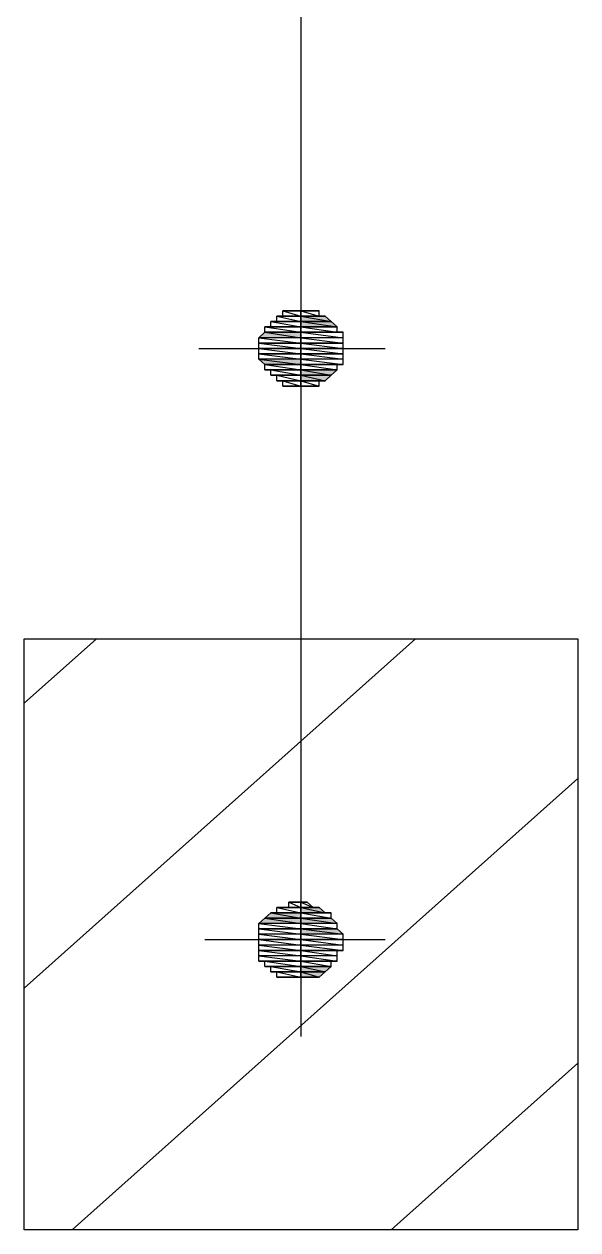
# Model space of a CAD drawing. Header units: millimetres. Extents: x -83 to 337, y -156 to 141.
# Drawn here: x 61.33 to 65.08, y -132.53 to -124.37 of the extents above; entities that cross this region are included whole.
import ezdxf

# ---------------------------------------------------------------- set-up
doc = ezdxf.new("R2010")
doc.units = ezdxf.units.MM

# ---------------------------------------------------------------- blocks, each defined once
blk = doc.blocks.new('0_TCM_4503_AIVD_AD_NOTE_BLOCK-43706069-3368')
at = {"linetype": 'Continuous'}
for points in [[(63.2037, -126.3444), (63.4074, -126.3807), (63.3667, -126.3444)], [(63.2037, -126.3807), (63.4074, -126.3807), (63.2037, -126.3444)], [(62.9185, -126.4899), (63.2037, -126.4899), (62.9592, -126.4535)], [(62.9592, -126.4535), (63.2037, -126.4899), (63.2037, -126.4535)], [(63.2037, -126.3807), (63.4482, -126.4171), (63.4074, -126.3807)], [(63.2037, -126.4171), (63.4482, -126.4171), (63.2037, -126.3807)], [(62.9185, -126.6355), (63.2037, -126.6719), (63.2037, -126.6355)], [(62.9592, -126.6719), (63.2037, -126.6719), (62.9185, -126.6355)], [(63.2037, -126.7082), (63.4074, -126.7446), (63.4482, -126.7082)], [(63.2037, -126.7446), (63.4074, -126.7446), (63.2037, -126.7082)], [(63.2037, -126.7446), (63.3667, -126.781), (63.4074, -126.7446)], [(63.2037, -126.781), (63.3667, -126.781), (63.2037, -126.7446)], [(63.2037, -130.3472), (63.3667, -130.3835), (63.326, -130.3472)], [(63.2037, -130.3835), (63.3667, -130.3835), (63.2037, -130.3472)], [(62.9185, -130.4563), (63.2037, -130.4563), (62.9592, -130.4199)], [(62.9592, -130.4199), (63.2037, -130.4199), (63, -130.3835)], [(62.9592, -130.4199), (63.2037, -130.4563), (63.2037, -130.4199)], [(63, -130.3835), (63.2037, -130.4199), (63.2037, -130.3835)], [(63.2037, -130.4199), (63.4482, -130.4563), (63.4074, -130.4199)], [(63.2037, -130.4563), (63.4482, -130.4563), (63.2037, -130.4199)], [(63.2037, -130.4927), (63.4889, -130.5291), (63.4482, -130.4927)], [(63.2037, -130.5291), (63.4889, -130.5291), (63.2037, -130.4927)], [(63.2037, -130.7474), (63.3667, -130.7838), (63.4074, -130.7474)], [(63.2037, -130.7838), (63.3667, -130.7838), (63.2037, -130.7474)], [(63.2037, -130.7838), (63.326, -130.8202), (63.3667, -130.7838)], [(63.2037, -130.8202), (63.326, -130.8202), (63.2037, -130.7838)]]:
    blk.add_hatch(color=7, dxfattribs=at).paths.add_polyline_path(points)
at = {"color": 7, "linetype": 'Continuous'}
for p, q in [((63.2037, -117.9021), (63.2037, -131.2205)), ((63.0815, -126.3444), (63.0407, -126.3444)), ((63.0407, -126.3444), (63.2037, -126.3444)), ((63.2037, -126.3444), (63.0407, -126.3444)), ((63.0407, -126.3444), (63.2037, -126.3807)), ((63.0407, -126.3444), (63.2037, -126.3807)), ((63.0407, -126.3807), (63.0407, -126.3444)), ((63.2037, -126.308), (63.0815, -126.308)), ((63.0815, -126.308), (63.1222, -126.308)), ((63.2037, -126.308), (63.0815, -126.308)), ((63.0815, -126.308), (63.2037, -126.3444)), ((63.0815, -126.308), (63.2037, -126.3444)), ((63.0815, -126.3444), (63.0815, -126.308)), ((63.2037, -126.3444), (63.0815, -126.3444)), ((63.2037, -126.3444), (63.0815, -126.3444)), ((63.0815, -126.3444), (63.2037, -126.3444)), ((63.2037, -126.3444), (63.0815, -126.3444)), ((63.163, -126.308), (63.1222, -126.308)), ((63.1222, -126.308), (63.2037, -126.308)), ((63.2037, -126.308), (63.1222, -126.308)), ((63.1222, -126.308), (63.2037, -126.308)), ((63.1222, -126.308), (63.2037, -126.308)), ((63.163, -126.308), (63.2037, -126.308)), ((63.2037, -126.308), (63.163, -126.308)), ((63.163, -126.308), (63.2037, -126.308)), ((63.2037, -126.308), (63.163, -126.308)), ((63.2037, -126.308), (63.163, -126.308)), ((63.163, -126.308), (63.2037, -126.308)), ((63.2037, -126.308), (63.163, -126.308)), ((63.163, -126.308), (63.2037, -126.308)), ((63.2037, -126.308), (63.163, -126.308)), ((63.2037, -126.308), (63.2445, -126.308)), ((63.2445, -126.308), (63.2037, -126.308)), ((63.2852, -126.308), (63.2037, -126.308)), ((63.2037, -126.308), (63.2852, -126.308)), ((63.2037, -126.308), (63.2852, -126.308)), ((63.2852, -126.308), (63.2037, -126.308)), ((63.2852, -126.308), (63.2037, -126.308)), ((63.2037, -126.308), (63.2852, -126.308)), ((63.2852, -126.308), (63.2037, -126.308)), ((63.2037, -126.308), (63.2445, -126.308)), ((63.326, -126.308), (63.2037, -126.308)), ((63.2037, -126.308), (63.326, -126.308)), ((63.326, -126.308), (63.2037, -126.308)), ((63.2037, -126.308), (63.2852, -126.308)), ((63.326, -126.308), (63.2037, -126.308)), ((63.2037, -126.308), (63.326, -126.3444)), ((63.2037, -126.308), (63.326, -126.3444)), ((63.2037, -126.3444), (63.2037, -126.308)), ((63.2037, -126.3444), (63.2037, -126.308)), ((63.326, -126.3444), (63.2037, -126.3444)), ((63.3667, -126.3444), (63.2037, -126.3444)), ((63.2037, -126.3444), (63.3667, -126.3444)), ((63.3667, -126.3444), (63.2037, -126.3444)), ((63.2037, -126.3444), (63.326, -126.3444)), ((63.3667, -126.3444), (63.2037, -126.3444)), ((63.2037, -126.3444), (63.4074, -126.3807)), ((63.2037, -126.3444), (63.4074, -126.3807)), ((63.2037, -126.3807), (63.2037, -126.3444)), ((63.2037, -126.3807), (63.2037, -126.3444)), ((63.2445, -126.308), (63.2852, -126.308)), ((63.2852, -126.308), (63.326, -126.308)), ((63.326, -126.3444), (63.326, -126.308)), ((63.326, -126.3444), (63.3667, -126.3444)), ((63.4074, -126.3807), (63.3667, -126.3444)), ((62.9185, -126.4899), (62.9592, -126.4535)), ((63, -126.4171), (62.9592, -126.4171)), ((62.9592, -126.4171), (63.2037, -126.4171)), ((63.2037, -126.4171), (62.9592, -126.4171)), ((62.9592, -126.4171), (63.2037, -126.4535)), ((62.9592, -126.4171), (63.2037, -126.4535)), ((62.9592, -126.4535), (62.9592, -126.4171)), ((63.2037, -126.4535), (62.9592, -126.4535)), ((63.2037, -126.4535), (62.9592, -126.4535)), ((62.9592, -126.4535), (63.2037, -126.4535)), ((62.9592, -126.4535), (63.2037, -126.4535)), ((63.2037, -126.4535), (62.9592, -126.4535)), ((63.2037, -126.4535), (62.9592, -126.4535)), ((62.9592, -126.4535), (63.2037, -126.4899)), ((62.9592, -126.4535), (63.2037, -126.4899)), ((63.0407, -126.3807), (63, -126.3807)), ((63, -126.3807), (63.2037, -126.3807)), ((63.2037, -126.3807), (63, -126.3807)), ((63, -126.3807), (63.2037, -126.4171)), ((63, -126.3807), (63.2037, -126.4171)), ((63, -126.4171), (63, -126.3807)), ((63.2037, -126.4171), (63, -126.4171)), ((63.2037, -126.4171), (63, -126.4171)), ((63, -126.4171), (63.2037, -126.4171)), ((63.2037, -126.4171), (63, -126.4171)), ((63.2037, -126.3807), (63.0407, -126.3807)), ((63.2037, -126.3807), (63.0407, -126.3807)), ((63.0407, -126.3807), (63.2037, -126.3807)), ((63.2037, -126.3807), (63.0407, -126.3807)), ((63.4074, -126.3807), (63.2037, -126.3807)), ((63.4074, -126.3807), (63.2037, -126.3807)), ((63.2037, -126.3807), (63.4074, -126.3807)), ((63.2037, -126.3807), (63.4074, -126.3807)), ((63.4074, -126.3807), (63.2037, -126.3807)), ((63.4074, -126.3807), (63.2037, -126.3807)), ((63.2037, -126.3807), (63.4482, -126.4171)), ((63.2037, -126.3807), (63.4482, -126.4171)), ((63.2037, -126.4171), (63.2037, -126.3807)), ((63.2037, -126.4171), (63.2037, -126.3807)), ((63.4482, -126.4171), (63.2037, -126.4171)), ((63.4482, -126.4171), (63.2037, -126.4171)), ((63.2037, -126.4171), (63.4482, -126.4171)), ((63.2037, -126.4171), (63.4482, -126.4171)), ((63.4482, -126.4171), (63.2037, -126.4171)), ((63.4482, -126.4171), (63.2037, -126.4171)), ((63.2037, -126.4171), (63.4482, -126.4535)), ((63.2037, -126.4171), (63.4482, -126.4535)), ((63.2037, -126.4535), (63.2037, -126.4171)), ((63.2037, -126.4535), (63.2037, -126.4171)), ((63.4482, -126.4535), (63.2037, -126.4535)), ((63.4889, -126.4535), (63.2037, -126.4535)), ((63.2037, -126.4535), (63.4889, -126.4535)), ((63.4889, -126.4535), (63.2037, -126.4535)), ((63.2037, -126.4535), (63.4482, -126.4535)), ((63.4889, -126.4535), (63.2037, -126.4535)), ((63.2037, -126.4535), (63.4889, -126.4899)), ((63.2037, -126.4535), (63.4889, -126.4899)), ((63.2037, -126.4899), (63.2037, -126.4535)), ((63.2037, -126.4899), (63.2037, -126.4535)), ((63.4482, -126.4171), (63.4074, -126.3807)), ((63.4482, -126.4535), (63.4482, -126.4171)), ((63.4482, -126.4535), (63.4889, -126.4535)), ((63.4889, -126.4899), (63.4889, -126.4535)), ((63.2037, -126.4899), (62.9185, -126.4899)), ((63.2037, -126.4899), (62.9185, -126.4899)), ((62.9185, -126.4899), (63.2037, -126.5263)), ((62.9185, -126.4899), (63.2037, -126.5263)), ((62.9185, -126.5263), (62.9185, -126.4899)), ((63.2037, -126.5263), (62.9185, -126.5263)), ((62.9185, -126.5263), (63.2037, -126.5627)), ((62.9185, -126.5263), (63.2037, -126.5627)), ((62.9185, -126.5627), (62.9185, -126.5263)), ((63.2037, -126.5263), (62.9185, -126.5263)), ((63.2037, -126.5263), (62.9185, -126.5263)), ((62.9185, -126.5263), (63.2037, -126.5263)), ((62.9185, -126.5263), (63.2037, -126.5263)), ((63.2037, -126.5263), (62.9185, -126.5263)), ((63.4889, -126.4899), (63.2037, -126.4899)), ((63.4889, -126.4899), (63.2037, -126.4899)), ((63.2037, -126.4899), (63.4889, -126.5263)), ((63.2037, -126.4899), (63.4889, -126.5263)), ((63.2037, -126.5263), (63.2037, -126.4899)), ((63.2037, -126.5263), (63.2037, -126.4899)), ((63.2037, -126.5627), (63.2037, -126.5263)), ((63.4889, -126.5263), (63.2037, -126.5263)), ((63.4889, -126.5263), (63.2037, -126.5263)), ((63.2037, -126.5263), (63.4889, -126.5263)), ((63.2037, -126.5263), (63.4889, -126.5263)), ((63.4889, -126.5263), (63.2037, -126.5263)), ((63.4889, -126.5263), (63.2037, -126.5263)), ((63.2037, -126.5263), (63.4889, -126.5627)), ((63.2037, -126.5263), (63.4889, -126.5627)), ((63.2037, -126.5627), (63.2037, -126.5263)), ((63.4889, -126.5263), (63.4889, -126.4899)), ((63.4889, -126.5627), (63.4889, -126.5263)), ((62.511, -126.5627), (63.7742, -126.5627)), ((63.2037, -126.5627), (62.9185, -126.5627)), ((63.2037, -126.5627), (62.9185, -126.5627)), ((62.9185, -126.5627), (63.2037, -126.5991)), ((62.9185, -126.5627), (63.2037, -126.5991)), ((62.9185, -126.5991), (62.9185, -126.5627)), ((63.2037, -126.5991), (62.9185, -126.5991)), ((63.2037, -126.5991), (62.9185, -126.5991)), ((62.9185, -126.5991), (63.2037, -126.5991)), ((62.9185, -126.5991), (63.2037, -126.5991)), ((63.2037, -126.5991), (62.9185, -126.5991)), ((63.2037, -126.5991), (62.9185, -126.5991)), ((62.9185, -126.5991), (63.2037, -126.6355)), ((62.9185, -126.5991), (63.2037, -126.6355)), ((62.9185, -126.6355), (62.9185, -126.5991)), ((63.2037, -126.5991), (63.2037, -126.5627)), ((63.4889, -126.5627), (63.2037, -126.5627)), ((63.4889, -126.5627), (63.2037, -126.5627)), ((63.2037, -126.5627), (63.4889, -126.5991)), ((63.2037, -126.5627), (63.4889, -126.5991)), ((63.2037, -126.5991), (63.2037, -126.5627)), ((63.2037, -126.6355), (63.2037, -126.5991)), ((63.4889, -126.5991), (63.2037, -126.5991)), ((63.4889, -126.5991), (63.2037, -126.5991)), ((63.2037, -126.5991), (63.4889, -126.5991)), ((63.2037, -126.5991), (63.4889, -126.5991)), ((63.4889, -126.5991), (63.2037, -126.5991)), ((63.4889, -126.5991), (63.2037, -126.5991)), ((63.2037, -126.5991), (63.4889, -126.6355)), ((63.2037, -126.5991), (63.4889, -126.6355)), ((63.2037, -126.6355), (63.2037, -126.5991)), ((63.4889, -126.5991), (63.4889, -126.5627)), ((63.4889, -126.6355), (63.4889, -126.5991)), ((63.2037, -126.6355), (62.9185, -126.6355)), ((63.2037, -126.6355), (62.9185, -126.6355)), ((62.9185, -126.6355), (63.2037, -126.6719)), ((62.9185, -126.6355), (63.2037, -126.6719)), ((62.9592, -126.6719), (62.9185, -126.6355)), ((63.2037, -126.6719), (62.9592, -126.6719)), ((63.2037, -126.6719), (62.9592, -126.6719)), ((62.9592, -126.6719), (63.2037, -126.6719)), ((62.9592, -126.6719), (63.2037, -126.6719)), ((63.2037, -126.6719), (62.9592, -126.6719)), ((63.2037, -126.6719), (62.9592, -126.6719)), ((62.9592, -126.6719), (63.2037, -126.7082)), ((62.9592, -126.6719), (63.2037, -126.7082)), ((62.9592, -126.7082), (62.9592, -126.6719)), ((63.2037, -126.6719), (63.2037, -126.6355)), ((63.4889, -126.6355), (63.2037, -126.6355)), ((63.4889, -126.6355), (63.2037, -126.6355)), ((63.2037, -126.6355), (63.4889, -126.6719)), ((63.2037, -126.6355), (63.4889, -126.6719)), ((63.2037, -126.6719), (63.2037, -126.6355)), ((63.2037, -126.7082), (63.2037, -126.6719)), ((63.4889, -126.6719), (63.2037, -126.6719)), ((63.4482, -126.6719), (63.2037, -126.6719)), ((63.2037, -126.6719), (63.4482, -126.6719)), ((63.4482, -126.6719), (63.2037, -126.6719)), ((63.2037, -126.6719), (63.4889, -126.6719)), ((63.4482, -126.6719), (63.2037, -126.6719)), ((63.2037, -126.6719), (63.4482, -126.7082)), ((63.2037, -126.6719), (63.4482, -126.7082)), ((63.2037, -126.7082), (63.2037, -126.6719)), ((63.4889, -126.6719), (63.4482, -126.6719)), ((63.4482, -126.7082), (63.4482, -126.6719)), ((63.4889, -126.6719), (63.4889, -126.6355)), ((63.2037, -126.7082), (62.9592, -126.7082)), ((63.2037, -126.7082), (62.9592, -126.7082)), ((62.9592, -126.7082), (63, -126.7082)), ((62.9592, -126.7082), (63.2037, -126.7082)), ((63.2037, -126.7082), (62.9592, -126.7082)), ((63, -126.7082), (63.2037, -126.7082)), ((63.2037, -126.7082), (63, -126.7082)), ((63, -126.7082), (63.2037, -126.7446)), ((63, -126.7082), (63.2037, -126.7446)), ((63, -126.7446), (63, -126.7082)), ((63.2037, -126.7446), (63, -126.7446)), ((63.2037, -126.7446), (63, -126.7446)), ((63, -126.7446), (63.0407, -126.7446)), ((63, -126.7446), (63.2037, -126.7446)), ((63.2037, -126.7446), (63, -126.7446)), ((63.0407, -126.7446), (63.2037, -126.7446)), ((63.2037, -126.7446), (63.0407, -126.7446)), ((63.0407, -126.7446), (63.2037, -126.781)), ((63.0407, -126.7446), (63.2037, -126.781)), ((63.0407, -126.781), (63.0407, -126.7446)), ((63.2037, -126.781), (63.0407, -126.781)), ((63.2037, -126.781), (63.0407, -126.781)), ((63.0407, -126.781), (63.0815, -126.781)), ((63.0407, -126.781), (63.2037, -126.781)), ((63.2037, -126.781), (63.0407, -126.781)), ((63.0815, -126.781), (63.2037, -126.781)), ((63.2037, -126.781), (63.0815, -126.781)), ((63.0815, -126.781), (63.2037, -126.8174)), ((63.0815, -126.781), (63.2037, -126.8174)), ((63.0815, -126.8174), (63.0815, -126.781)), ((63.2037, -126.7446), (63.2037, -126.7082)), ((63.4482, -126.7082), (63.2037, -126.7082)), ((63.4482, -126.7082), (63.2037, -126.7082)), ((63.2037, -126.7082), (63.4482, -126.7082)), ((63.2037, -126.7082), (63.4482, -126.7082)), ((63.4482, -126.7082), (63.2037, -126.7082)), ((63.4482, -126.7082), (63.2037, -126.7082)), ((63.2037, -126.7082), (63.4074, -126.7446)), ((63.2037, -126.7082), (63.4074, -126.7446)), ((63.2037, -126.7446), (63.2037, -126.7082)), ((63.2037, -126.781), (63.2037, -126.7446)), ((63.4074, -126.7446), (63.2037, -126.7446)), ((63.4074, -126.7446), (63.2037, -126.7446)), ((63.2037, -126.7446), (63.4074, -126.7446)), ((63.2037, -126.7446), (63.4074, -126.7446)), ((63.4074, -126.7446), (63.2037, -126.7446)), ((63.4074, -126.7446), (63.2037, -126.7446)), ((63.2037, -126.7446), (63.3667, -126.781)), ((63.2037, -126.7446), (63.3667, -126.781)), ((63.2037, -126.781), (63.2037, -126.7446)), ((63.2037, -126.8174), (63.2037, -126.781)), ((63.3667, -126.781), (63.2037, -126.781)), ((63.326, -126.781), (63.2037, -126.781)), ((63.2037, -126.781), (63.326, -126.781)), ((63.326, -126.781), (63.2037, -126.781)), ((63.2037, -126.781), (63.3667, -126.781)), ((63.326, -126.781), (63.2037, -126.781)), ((63.2037, -126.781), (63.326, -126.8174)), ((63.2037, -126.781), (63.326, -126.8174)), ((63.2037, -126.8174), (63.2037, -126.781)), ((63.3667, -126.781), (63.326, -126.781)), ((63.326, -126.8174), (63.326, -126.781)), ((63.3667, -126.781), (63.4074, -126.7446)), ((63.4074, -126.7446), (63.4482, -126.7082)), ((63.2037, -126.8174), (63.0815, -126.8174)), ((63.2037, -126.8174), (63.0815, -126.8174)), ((63.0815, -126.8174), (63.1222, -126.8174)), ((63.0815, -126.8174), (63.2037, -126.8174)), ((63.2037, -126.8174), (63.0815, -126.8174)), ((63.1222, -126.8174), (63.2037, -126.8174)), ((63.2037, -126.8174), (63.1222, -126.8174)), ((63.1222, -126.8174), (63.2037, -126.8174)), ((63.1222, -126.8174), (63.2037, -126.8174)), ((63.163, -126.8174), (63.1222, -126.8174)), ((63.2037, -126.8174), (63.163, -126.8174)), ((63.2037, -126.8174), (63.163, -126.8174)), ((63.163, -126.8174), (63.2037, -126.8174)), ((63.163, -126.8174), (63.2037, -126.8174)), ((63.2037, -126.8174), (63.163, -126.8174)), ((63.2037, -126.8174), (63.163, -126.8174)), ((63.163, -126.8174), (63.2037, -126.8174)), ((63.326, -126.8174), (63.2037, -126.8174)), ((63.2852, -126.8174), (63.2037, -126.8174)), ((63.2037, -126.8174), (63.2852, -126.8174)), ((63.2037, -126.8174), (63.2852, -126.8174)), ((63.2852, -126.8174), (63.2037, -126.8174)), ((63.2852, -126.8174), (63.2037, -126.8174)), ((63.2037, -126.8174), (63.2852, -126.8174)), ((63.2852, -126.8174), (63.2037, -126.8174)), ((63.2037, -126.8174), (63.326, -126.8174)), ((63.2037, -126.8174), (63.2445, -126.8174)), ((63.2445, -126.8174), (63.2037, -126.8174)), ((63.2445, -126.8174), (63.2037, -126.8174)), ((63.2037, -126.8174), (63.2445, -126.8174)), ((63.2445, -126.8174), (63.2037, -126.8174)), ((63.2037, -126.8174), (63.2852, -126.8174)), ((63.2852, -126.8174), (63.2445, -126.8174)), ((63.326, -126.8174), (63.2852, -126.8174)), ((61.3294, -130.893), (63.9779, -128.5277)), ((61.3294, -132.5305), (61.3294, -128.5277)), ((61.3294, -128.5277), (65.078, -128.5277)), ((61.3294, -128.9644), (61.8184, -128.5277)), ((65.078, -128.5277), (65.078, -132.5305)), ((61.6554, -132.5305), (65.078, -129.4738)), ((63.2037, -130.3472), (63.0407, -130.3472)), ((63.0407, -130.3472), (63.0815, -130.3472)), ((63.2037, -130.3472), (63.0407, -130.3472)), ((63.0407, -130.3472), (63.2037, -130.3835)), ((63.0407, -130.3472), (63.2037, -130.3835)), ((63.0407, -130.3835), (63.0407, -130.3472)), ((63.1222, -130.3472), (63.0815, -130.3472)), ((63.0815, -130.3472), (63.2037, -130.3472)), ((63.2037, -130.3472), (63.0815, -130.3472)), ((63.0815, -130.3472), (63.2037, -130.3472)), ((63.0815, -130.3472), (63.2037, -130.3472)), ((63.2037, -130.3108), (63.1222, -130.3108)), ((63.1222, -130.3108), (63.163, -130.3108)), ((63.2037, -130.3108), (63.1222, -130.3108)), ((63.1222, -130.3108), (63.2037, -130.3472)), ((63.1222, -130.3108), (63.2037, -130.3472)), ((63.1222, -130.3472), (63.1222, -130.3108)), ((63.2037, -130.3472), (63.1222, -130.3472)), ((63.2037, -130.3472), (63.1222, -130.3472)), ((63.1222, -130.3472), (63.2037, -130.3472)), ((63.2037, -130.3472), (63.1222, -130.3472)), ((63.163, -130.3108), (63.2037, -130.3108)), ((63.2037, -130.3108), (63.163, -130.3108)), ((63.163, -130.3108), (63.2037, -130.3108)), ((63.163, -130.3108), (63.2037, -130.3108)), ((63.2037, -130.3108), (63.163, -130.3108)), ((63.2037, -130.3472), (63.2037, -130.3108)), ((63.2037, -130.3108), (63.2445, -130.3108)), ((63.2445, -130.3108), (63.2037, -130.3108)), ((63.2445, -130.3108), (63.2037, -130.3108)), ((63.2037, -130.3108), (63.2445, -130.3108)), ((63.2445, -130.3108), (63.2037, -130.3108)), ((63.2037, -130.3108), (63.2852, -130.3472)), ((63.2037, -130.3108), (63.2852, -130.3472)), ((63.2037, -130.3472), (63.2037, -130.3108)), ((63.2037, -130.3835), (63.2037, -130.3472)), ((63.2852, -130.3472), (63.2037, -130.3472)), ((63.2852, -130.3472), (63.2037, -130.3472)), ((63.2037, -130.3472), (63.2852, -130.3472)), ((63.2037, -130.3472), (63.2852, -130.3472)), ((63.2852, -130.3472), (63.2037, -130.3472)), ((63.326, -130.3472), (63.2037, -130.3472)), ((63.2037, -130.3472), (63.326, -130.3472)), ((63.326, -130.3472), (63.2037, -130.3472)), ((63.2037, -130.3472), (63.2852, -130.3472)), ((63.326, -130.3472), (63.2037, -130.3472)), ((63.2037, -130.3472), (63.3667, -130.3835)), ((63.2037, -130.3472), (63.3667, -130.3835)), ((63.2037, -130.3835), (63.2037, -130.3472)), ((63.2852, -130.3472), (63.2445, -130.3108)), ((63.2852, -130.3472), (63.326, -130.3472)), ((63.3667, -130.3835), (63.326, -130.3472)), ((62.9185, -130.4563), (62.9592, -130.4199)), ((63.2037, -130.4563), (62.9185, -130.4563)), ((63.2037, -130.4563), (62.9185, -130.4563)), ((62.9185, -130.4563), (63.2037, -130.4927)), ((62.9185, -130.4563), (63.2037, -130.4927)), ((62.9185, -130.4927), (62.9185, -130.4563)), ((62.9592, -130.4199), (63, -130.3835)), ((63.2037, -130.4199), (62.9592, -130.4199)), ((63.2037, -130.4199), (62.9592, -130.4199)), ((62.9592, -130.4199), (63.2037, -130.4199)), ((62.9592, -130.4199), (63.2037, -130.4199)), ((63.2037, -130.4199), (62.9592, -130.4199)), ((63.2037, -130.4199), (62.9592, -130.4199)), ((62.9592, -130.4199), (63.2037, -130.4563)), ((62.9592, -130.4199), (63.2037, -130.4563)), ((63.0407, -130.3835), (63, -130.3835)), ((63, -130.3835), (63.2037, -130.3835)), ((63.2037, -130.3835), (63, -130.3835)), ((63, -130.3835), (63.2037, -130.3835)), ((63.2037, -130.3835), (63, -130.3835)), ((63, -130.3835), (63.2037, -130.3835)), ((63.2037, -130.3835), (63, -130.3835)), ((63, -130.3835), (63.2037, -130.4199)), ((63, -130.3835), (63.2037, -130.4199)), ((63.2037, -130.3835), (63.0407, -130.3835)), ((63.2037, -130.3835), (63.0407, -130.3835)), ((63.0407, -130.3835), (63.2037, -130.3835)), ((63.2037, -130.3835), (63.0407, -130.3835)), ((63.2037, -130.4199), (63.2037, -130.3835)), ((63.3667, -130.3835), (63.2037, -130.3835)), ((63.3667, -130.3835), (63.2037, -130.3835)), ((63.2037, -130.3835), (63.3667, -130.3835)), ((63.2037, -130.3835), (63.3667, -130.3835)), ((63.3667, -130.3835), (63.2037, -130.3835)), ((63.4074, -130.3835), (63.2037, -130.3835)), ((63.2037, -130.3835), (63.4074, -130.3835)), ((63.4074, -130.3835), (63.2037, -130.3835)), ((63.2037, -130.3835), (63.3667, -130.3835)), ((63.4074, -130.3835), (63.2037, -130.3835)), ((63.2037, -130.3835), (63.4074, -130.4199)), ((63.2037, -130.3835), (63.4074, -130.4199)), ((63.2037, -130.4199), (63.2037, -130.3835)), ((63.2037, -130.4563), (63.2037, -130.4199)), ((63.4074, -130.4199), (63.2037, -130.4199)), ((63.4074, -130.4199), (63.2037, -130.4199)), ((63.2037, -130.4199), (63.4074, -130.4199)), ((63.2037, -130.4199), (63.4074, -130.4199)), ((63.4074, -130.4199), (63.2037, -130.4199)), ((63.4074, -130.4199), (63.2037, -130.4199)), ((63.2037, -130.4199), (63.4482, -130.4563)), ((63.2037, -130.4199), (63.4482, -130.4563)), ((63.2037, -130.4563), (63.2037, -130.4199)), ((63.2037, -130.4927), (63.2037, -130.4563)), ((63.4482, -130.4563), (63.2037, -130.4563)), ((63.4482, -130.4563), (63.2037, -130.4563)), ((63.2037, -130.4563), (63.4482, -130.4927)), ((63.2037, -130.4563), (63.4482, -130.4927)), ((63.2037, -130.4927), (63.2037, -130.4563)), ((63.3667, -130.3835), (63.4074, -130.3835)), ((63.4074, -130.4199), (63.4074, -130.3835)), ((63.4482, -130.4563), (63.4074, -130.4199)), ((63.4482, -130.4927), (63.4482, -130.4563)), ((63.2037, -130.4927), (62.9185, -130.4927)), ((63.2037, -130.4927), (62.9185, -130.4927)), ((62.9185, -130.4927), (63.2037, -130.4927)), ((62.9185, -130.4927), (63.2037, -130.4927)), ((63.2037, -130.4927), (62.9185, -130.4927)), ((63.2037, -130.4927), (62.9185, -130.4927)), ((62.9185, -130.4927), (63.2037, -130.5291)), ((62.9185, -130.4927), (63.2037, -130.5291)), ((62.9185, -130.5291), (62.9185, -130.4927)), ((63.2037, -130.5291), (62.9185, -130.5291)), ((63.2037, -130.5291), (62.9185, -130.5291)), ((62.9185, -130.5291), (63.2037, -130.5655)), ((62.9185, -130.5291), (63.2037, -130.5655)), ((62.9185, -130.5655), (62.9185, -130.5291)), ((63.2037, -130.5291), (63.2037, -130.4927)), ((63.4482, -130.4927), (63.2037, -130.4927)), ((63.4482, -130.4927), (63.2037, -130.4927)), ((63.2037, -130.4927), (63.4482, -130.4927)), ((63.2037, -130.4927), (63.4482, -130.4927)), ((63.4482, -130.4927), (63.2037, -130.4927)), ((63.4482, -130.4927), (63.2037, -130.4927)), ((63.2037, -130.4927), (63.4889, -130.5291)), ((63.2037, -130.4927), (63.4889, -130.5291)), ((63.2037, -130.5291), (63.2037, -130.4927)), ((63.2037, -130.5655), (63.2037, -130.5291)), ((63.4889, -130.5291), (63.2037, -130.5291)), ((63.4889, -130.5291), (63.2037, -130.5291)), ((63.2037, -130.5291), (63.4889, -130.5655)), ((63.2037, -130.5291), (63.4889, -130.5655)), ((63.2037, -130.5655), (63.2037, -130.5291)), ((63.4889, -130.5291), (63.4482, -130.4927)), ((63.4889, -130.5655), (63.4889, -130.5291)), ((62.5518, -130.5655), (63.7742, -130.5655)), ((63.2037, -130.5655), (62.9185, -130.5655)), ((63.2037, -130.5655), (62.9185, -130.5655)), ((62.9185, -130.5655), (63.2037, -130.5655)), ((62.9185, -130.5655), (63.2037, -130.5655)), ((63.2037, -130.5655), (62.9185, -130.5655)), ((63.2037, -130.5655), (62.9185, -130.5655)), ((62.9185, -130.5655), (63.2037, -130.6019)), ((62.9185, -130.5655), (63.2037, -130.6019)), ((62.9185, -130.6019), (62.9185, -130.5655)), ((63.2037, -130.6019), (62.9185, -130.6019)), ((63.2037, -130.6019), (62.9185, -130.6019)), ((62.9185, -130.6019), (63.2037, -130.6383)), ((62.9185, -130.6019), (63.2037, -130.6383)), ((62.9185, -130.6383), (62.9185, -130.6019)), ((63.2037, -130.6019), (63.2037, -130.5655)), ((63.4889, -130.5655), (63.2037, -130.5655)), ((63.4889, -130.5655), (63.2037, -130.5655)), ((63.2037, -130.5655), (63.4889, -130.5655)), ((63.2037, -130.5655), (63.4889, -130.5655)), ((63.4889, -130.5655), (63.2037, -130.5655)), ((63.4889, -130.5655), (63.2037, -130.5655)), ((63.2037, -130.5655), (63.4889, -130.6019)), ((63.2037, -130.5655), (63.4889, -130.6019)), ((63.2037, -130.6019), (63.2037, -130.5655)), ((63.2037, -130.6383), (63.2037, -130.6019)), ((63.4889, -130.6019), (63.2037, -130.6019)), ((63.4889, -130.6019), (63.2037, -130.6019)), ((63.2037, -130.6019), (63.4889, -130.6383)), ((63.2037, -130.6019), (63.4889, -130.6383)), ((63.2037, -130.6383), (63.2037, -130.6019)), ((63.4889, -130.6019), (63.4889, -130.5655)), ((63.4889, -130.6383), (63.4889, -130.6019)), ((63.2037, -130.6383), (62.9185, -130.6383)), ((63.2037, -130.6383), (62.9185, -130.6383)), ((62.9185, -130.6383), (63.2037, -130.6383)), ((62.9185, -130.6383), (63.2037, -130.6383)), ((63.2037, -130.6383), (62.9185, -130.6383)), ((63.2037, -130.6383), (62.9185, -130.6383)), ((62.9185, -130.6383), (63.2037, -130.6747)), ((62.9185, -130.6383), (63.2037, -130.6747)), ((62.9185, -130.6747), (62.9185, -130.6383)), ((63.2037, -130.6747), (62.9185, -130.6747)), ((63.2037, -130.6747), (62.9185, -130.6747)), ((62.9185, -130.6747), (63.2037, -130.711)), ((62.9185, -130.6747), (63.2037, -130.711)), ((62.9185, -130.711), (62.9185, -130.6747)), ((63.2037, -130.6747), (63.2037, -130.6383)), ((63.4889, -130.6383), (63.2037, -130.6383)), ((63.4482, -130.6383), (63.2037, -130.6383)), ((63.2037, -130.6383), (63.4482, -130.6383)), ((63.4482, -130.6383), (63.2037, -130.6383)), ((63.2037, -130.6383), (63.4889, -130.6383)), ((63.4482, -130.6383), (63.2037, -130.6383)), ((63.2037, -130.6383), (63.4482, -130.6747)), ((63.2037, -130.6383), (63.4482, -130.6747)), ((63.2037, -130.6747), (63.2037, -130.6383)), ((63.2037, -130.711), (63.2037, -130.6747)), ((63.4482, -130.6747), (63.2037, -130.6747)), ((63.4482, -130.6747), (63.2037, -130.6747)), ((63.2037, -130.6747), (63.4482, -130.711)), ((63.2037, -130.6747), (63.4482, -130.711)), ((63.2037, -130.711), (63.2037, -130.6747)), ((63.4889, -130.6383), (63.4482, -130.6383)), ((63.4482, -130.6747), (63.4482, -130.6383)), ((63.4482, -130.711), (63.4482, -130.6747)), ((63.2037, -130.711), (62.9185, -130.711)), ((63.2037, -130.711), (62.9185, -130.711)), ((62.9185, -130.711), (62.9592, -130.711)), ((62.9185, -130.711), (63.2037, -130.711)), ((63.2037, -130.711), (62.9185, -130.711)), ((62.9592, -130.711), (63.2037, -130.711)), ((63.2037, -130.711), (62.9592, -130.711)), ((62.9592, -130.711), (63.2037, -130.7474)), ((62.9592, -130.711), (63.2037, -130.7474)), ((62.9592, -130.7474), (62.9592, -130.711)), ((63.2037, -130.7474), (62.9592, -130.7474)), ((63.2037, -130.7474), (62.9592, -130.7474)), ((62.9592, -130.7474), (63, -130.7474)), ((62.9592, -130.7474), (63.2037, -130.7474)), ((63.2037, -130.7474), (62.9592, -130.7474)), ((63, -130.7474), (63.2037, -130.7474)), ((63.2037, -130.7474), (63, -130.7474)), ((63, -130.7474), (63.2037, -130.7838)), ((63, -130.7474), (63.2037, -130.7838)), ((63, -130.7838), (63, -130.7474)), ((63.4074, -130.711), (63.2037, -130.711)), ((63.2037, -130.711), (63.4074, -130.7474)), ((63.2037, -130.711), (63.4074, -130.7474)), ((63.2037, -130.7474), (63.2037, -130.711)), ((63.2037, -130.7474), (63.2037, -130.711)), ((63.4482, -130.711), (63.2037, -130.711)), ((63.4074, -130.711), (63.2037, -130.711)), ((63.2037, -130.711), (63.4074, -130.711)), ((63.4074, -130.711), (63.2037, -130.711)), ((63.2037, -130.711), (63.4482, -130.711)), ((63.4074, -130.7474), (63.2037, -130.7474)), ((63.4074, -130.7474), (63.2037, -130.7474)), ((63.2037, -130.7474), (63.4074, -130.7474)), ((63.2037, -130.7474), (63.4074, -130.7474)), ((63.4074, -130.7474), (63.2037, -130.7474)), ((63.4074, -130.7474), (63.2037, -130.7474)), ((63.2037, -130.7474), (63.3667, -130.7838)), ((63.2037, -130.7474), (63.3667, -130.7838)), ((63.2037, -130.7838), (63.2037, -130.7474)), ((63.2037, -130.7838), (63.2037, -130.7474)), ((63.3667, -130.7838), (63.4074, -130.7474)), ((63.4074, -130.7474), (63.4074, -130.711)), ((63.4482, -130.711), (63.4074, -130.711)), ((63.2037, -130.7838), (63, -130.7838)), ((63.2037, -130.7838), (63, -130.7838)), ((63, -130.7838), (63.0407, -130.7838)), ((63, -130.7838), (63.2037, -130.7838)), ((63.2037, -130.7838), (63, -130.7838)), ((63.0407, -130.7838), (63.2037, -130.7838)), ((63.2037, -130.7838), (63.0407, -130.7838)), ((63.0407, -130.7838), (63.2037, -130.8202)), ((63.0407, -130.7838), (63.2037, -130.8202)), ((63.0407, -130.8202), (63.0407, -130.7838)), ((63.2037, -130.8202), (63.0407, -130.8202)), ((63.2037, -130.8202), (63.0407, -130.8202)), ((63.0407, -130.8202), (63.0815, -130.8202)), ((63.0407, -130.8202), (63.2037, -130.8202)), ((63.2037, -130.8202), (63.0407, -130.8202)), ((63.0815, -130.8202), (63.2037, -130.8202)), ((63.2037, -130.8202), (63.0815, -130.8202)), ((63.0815, -130.8202), (63.2037, -130.8202)), ((63.0815, -130.8202), (63.2037, -130.8202)), ((63.1222, -130.8202), (63.0815, -130.8202)), ((63.2037, -130.8202), (63.1222, -130.8202)), ((63.2037, -130.8202), (63.1222, -130.8202)), ((63.1222, -130.8202), (63.2037, -130.8202)), ((63.1222, -130.8202), (63.2037, -130.8202)), ((63.2037, -130.8202), (63.1222, -130.8202)), ((63.163, -130.8202), (63.1222, -130.8202)), ((63.1222, -130.8202), (63.2037, -130.8202)), ((63.1222, -130.8202), (63.2037, -130.8202)), ((63.2037, -130.8202), (63.1222, -130.8202)), ((63.2037, -130.8202), (63.163, -130.8202)), ((63.163, -130.8202), (63.2037, -130.8202)), ((63.2037, -130.8202), (63.163, -130.8202)), ((63.3667, -130.7838), (63.2037, -130.7838)), ((63.3667, -130.7838), (63.2037, -130.7838)), ((63.2037, -130.7838), (63.3667, -130.7838)), ((63.2037, -130.7838), (63.3667, -130.7838)), ((63.3667, -130.7838), (63.2037, -130.7838)), ((63.3667, -130.7838), (63.2037, -130.7838)), ((63.2037, -130.7838), (63.326, -130.8202)), ((63.2037, -130.7838), (63.326, -130.8202)), ((63.2037, -130.8202), (63.2037, -130.7838)), ((63.2037, -130.8202), (63.2037, -130.7838)), ((63.326, -130.8202), (63.2037, -130.8202)), ((63.2852, -130.8202), (63.2037, -130.8202)), ((63.2037, -130.8202), (63.2852, -130.8202)), ((63.2037, -130.8202), (63.2852, -130.8202)), ((63.2852, -130.8202), (63.2037, -130.8202)), ((63.2852, -130.8202), (63.2037, -130.8202)), ((63.2037, -130.8202), (63.2852, -130.8202)), ((63.2852, -130.8202), (63.2037, -130.8202)), ((63.2037, -130.8202), (63.326, -130.8202)), ((63.2445, -130.8202), (63.2037, -130.8202)), ((63.2037, -130.8202), (63.2445, -130.8202)), ((63.2445, -130.8202), (63.2037, -130.8202)), ((63.2037, -130.8202), (63.2852, -130.8202)), ((63.2037, -130.8202), (63.2445, -130.8202)), ((63.2445, -130.8202), (63.2037, -130.8202)), ((63.2852, -130.8202), (63.2445, -130.8202)), ((63.326, -130.8202), (63.2852, -130.8202)), ((63.326, -130.8202), (63.3667, -130.7838)), ((63.8149, -132.5305), (65.078, -131.4024)), ((65.078, -132.5305), (61.3294, -132.5305))]:
    blk.add_line(p, q, dxfattribs=at)

msp = doc.modelspace()

# ---------------------------------------------------------------- block references
msp.add_blockref('0_TCM_4503_AIVD_AD_NOTE_BLOCK-43706069-3368', (0, 0))

doc.saveas('drawing.dxf')
